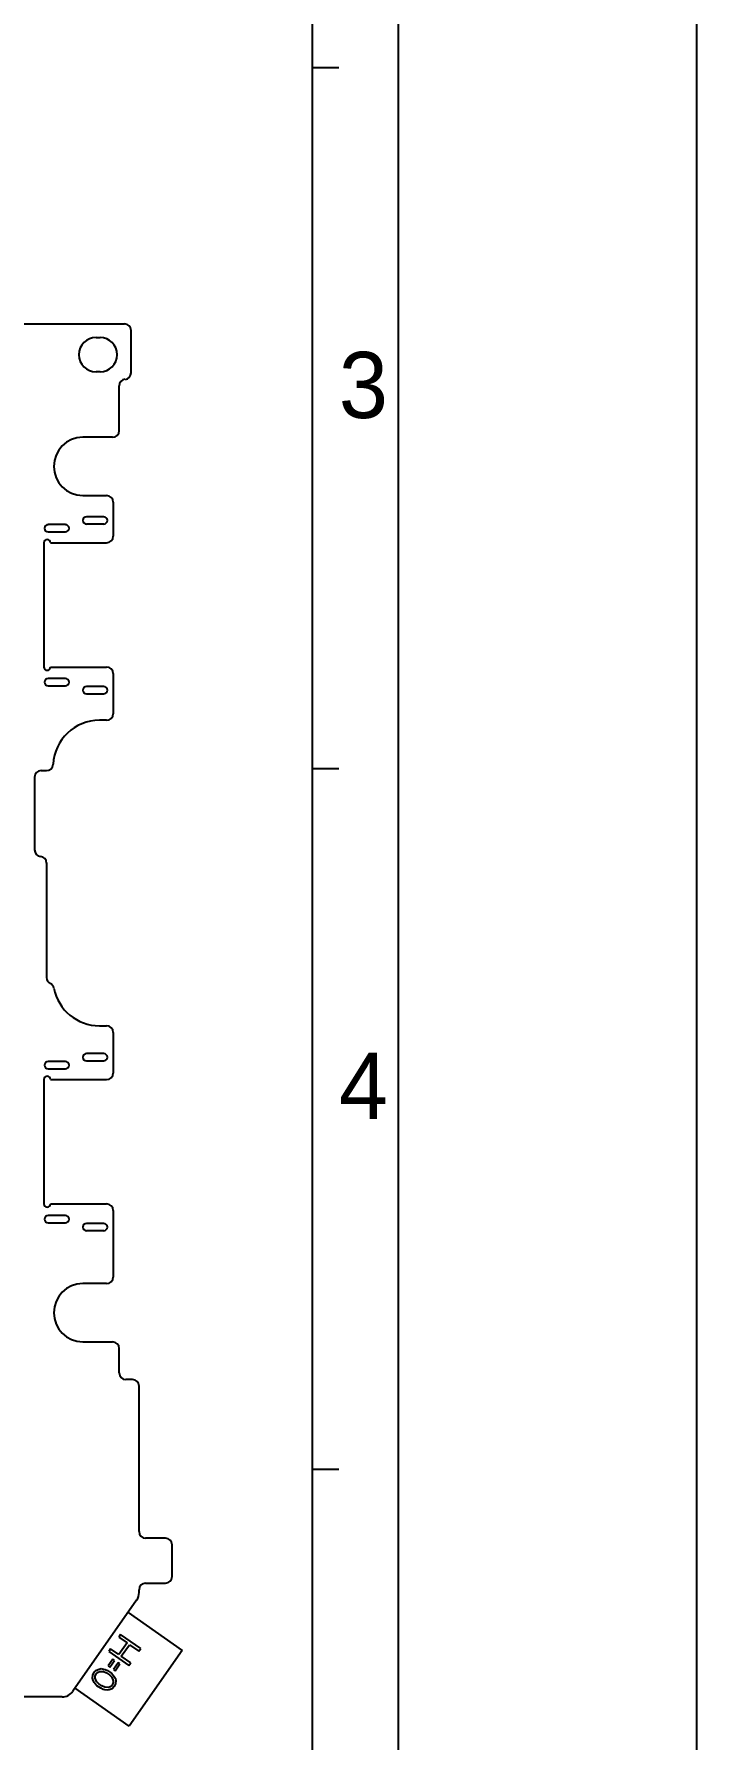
# Model space of a CAD drawing. Header units: millimetres. Extents: x 0 to 594, y 0 to 420.
# Drawn here: x 543.9 to 594, y 166.9 to 295.8 of the extents above; entities that cross this region are included whole.
import ezdxf

# ---------------------------------------------------------------- set-up
doc = ezdxf.new("R2010")
doc.units = ezdxf.units.MM
doc.header["$LTSCALE"] = 32.67
doc.layers.get('0').update_dxf_attribs({"linetype": 'CONTINUOUS'})
doc.styles.add('TEXTSTYLE_2', font='txt')

msp = doc.modelspace()

# ---------------------------------------------------------------- linework, layer by layer
at = {"color": 4, "linetype": 'CONTINUOUS'}
for p, q in [((594, 0), (594, 420)), ((571.42, 405.31), (571.42, 20.31)), ((564.92, 28.31), (564.92, 397.31)), ((564.92, 293.31), (566.92, 293.31)), ((564.92, 240.31), (566.92, 240.31)), ((564.92, 187.31), (566.92, 187.31)), ((550.9, 174.19), (550.27, 173.3)), ((550.41, 174.81), (550.28, 174.62)), ((550.28, 174.62), (550.9, 174.19)), ((551.94, 173.75), (550.41, 174.81)), ((549.83, 172.95), (549.48, 172.44)), ((549.66, 173.73), (549.52, 173.54)), ((549.52, 173.54), (551.05, 172.48)), ((549.61, 172.35), (549.96, 172.86)), ((550.27, 173.3), (549.66, 173.73)), ((549.96, 172.86), (549.83, 172.95)), ((550.47, 173.17), (551.09, 174.05)), ((551.18, 172.67), (550.47, 173.17)), ((551.09, 174.05), (551.8, 173.56)), ((551.8, 173.56), (551.94, 173.75)), ((548.3, 171.52), (548.31, 171.74)), ((548.31, 171.74), (548.41, 171.96)), ((548.41, 171.96), (548.58, 172.12)), ((548.49, 171.52), (548.5, 171.66)), ((548.5, 171.66), (548.57, 171.84)), ((548.57, 171.84), (548.72, 171.98)), ((548.58, 172.12), (548.79, 172.21)), ((548.72, 171.98), (548.85, 172.03)), ((548.79, 172.21), (548.95, 172.24)), ((548.85, 172.03), (549.13, 172.02)), ((548.95, 172.24), (549.12, 172.21)), ((549.12, 172.21), (549.24, 172.18)), ((549.13, 172.02), (549.35, 171.91)), ((549.24, 172.18), (549.43, 172.1)), ((549.35, 171.91), (549.58, 171.76)), ((549.43, 172.1), (549.72, 171.89)), ((549.48, 172.44), (549.61, 172.35)), ((549.58, 171.76), (549.75, 171.59)), ((549.72, 171.89), (549.86, 171.75)), ((549.75, 171.59), (549.85, 171.32)), ((549.86, 171.75), (549.94, 171.65)), ((550.22, 172.68), (549.87, 172.17)), ((549.87, 172.17), (550, 172.08)), ((549.94, 171.65), (550.02, 171.49)), ((550, 172.08), (550.35, 172.59)), ((550.35, 172.59), (550.22, 172.68)), ((551.05, 172.48), (551.18, 172.67)), ((548.33, 171.35), (548.3, 171.52)), ((548.41, 171.2), (548.33, 171.35)), ((548.49, 171.1), (548.41, 171.2)), ((548.6, 171.26), (548.49, 171.52)), ((548.63, 170.95), (548.49, 171.1)), ((548.77, 171.09), (548.6, 171.26)), ((548.92, 170.75), (548.63, 170.95)), ((549, 170.93), (548.77, 171.09)), ((549.1, 170.67), (548.92, 170.75)), ((549.22, 170.83), (549, 170.93)), ((549.22, 170.63), (549.1, 170.67)), ((549.5, 170.82), (549.22, 170.83)), ((549.4, 170.6), (549.22, 170.63)), ((549.56, 170.63), (549.4, 170.6)), ((549.63, 170.87), (549.5, 170.82)), ((549.77, 170.72), (549.56, 170.63)), ((549.77, 171), (549.63, 170.87)), ((549.85, 171.18), (549.77, 171)), ((549.94, 170.89), (549.77, 170.72)), ((549.85, 171.32), (549.85, 171.18)), ((550.04, 171.1), (549.94, 170.89)), ((550.02, 171.49), (550.05, 171.33)), ((550.05, 171.33), (550.04, 171.1))]:
    msp.add_line(p, q, dxfattribs=at)
at = {"color": 7, "linetype": 'CONTINUOUS'}
for p, q in [((526.91, 273.93), (550.71, 273.93)), ((548.56, 272.9), (548.86, 272.9)), ((551.21, 270.23), (551.21, 273.43)), ((548.86, 270.3), (548.56, 270.3)), ((550.31, 265.85), (550.31, 269.24)), ((549.81, 265.35), (547.56, 265.35)), ((547.56, 260.95), (549.36, 260.95)), ((549.14, 259.35), (547.84, 259.35)), ((549.86, 260.45), (549.86, 257.88)), ((546.24, 258.75), (544.94, 258.75)), ((544.94, 258.2), (546.24, 258.2)), ((547.84, 258.8), (549.14, 258.8)), ((544.61, 257.38), (544.61, 247.98)), ((545.11, 257.38), (549.36, 257.38)), ((545.11, 247.98), (549.36, 247.98)), ((546.24, 247.11), (544.94, 247.11)), ((544.94, 246.56), (546.24, 246.56)), ((549.14, 246.51), (547.84, 246.51)), ((549.86, 247.48), (549.86, 244.45)), ((547.84, 245.96), (549.14, 245.96)), ((549.36, 243.95), (548.81, 243.95)), ((544.41, 240.15), (544.81, 240.15)), ((543.91, 239.65), (543.91, 234.14)), ((544.81, 233.17), (544.81, 224.5)), ((548.81, 220.85), (549.36, 220.85)), ((549.86, 220.35), (549.86, 217.28)), ((546.24, 218.15), (544.94, 218.15)), ((549.14, 218.75), (547.84, 218.75)), ((547.84, 218.2), (549.14, 218.2)), ((544.61, 216.78), (544.61, 207.38)), ((544.94, 217.6), (546.24, 217.6)), ((545.11, 216.78), (549.36, 216.78)), ((546.24, 206.51), (544.94, 206.51)), ((545.11, 207.38), (549.36, 207.38)), ((549.86, 206.88), (549.86, 201.85)), ((544.94, 205.96), (546.24, 205.96)), ((549.14, 205.91), (547.84, 205.91)), ((547.84, 205.36), (549.14, 205.36)), ((549.36, 201.35), (547.56, 201.35)), ((547.56, 196.95), (549.81, 196.95)), ((550.31, 194.6), (550.31, 196.45)), ((551.31, 194.1), (550.81, 194.1)), ((551.81, 182.6), (551.81, 193.6)), ((553.81, 182.1), (552.31, 182.1)), ((554.31, 179.2), (554.31, 181.6)), ((551.81, 177.99), (551.81, 178.2)), ((552.31, 178.7), (553.81, 178.7)), ((551.63, 177.41), (546.81, 170.53)), ((545.99, 170.1), (514.66, 170.1))]:
    msp.add_line(p, q, dxfattribs=at)
at = {"color": 40, "linetype": 'CONTINUOUS'}
for p, q in [((550.98, 176.49), (555.08, 173.62)), ((555.08, 173.62), (551.06, 167.89)), ((551.06, 167.89), (546.97, 170.76))]:
    msp.add_line(p, q, dxfattribs=at)
at = {"color": 7, "linetype": 'CONTINUOUS'}
for centre, radius, start, end in [((550.71, 273.43), 0.5, 0, 90), ((548.56, 271.6), 1.3, 90, 270), ((548.86, 271.6), 1.3, 270, 90), ((550.81, 269.24), 0.5, 95.7392, 180), ((550.71, 270.23), 0.5, 275.7392, 360), ((549.81, 265.85), 0.5, 270, 360), ((547.56, 263.15), 2.2, 90, 270), ((549.36, 260.45), 0.5, 0, 90), ((547.84, 259.07), 0.275, 90, 270), ((549.14, 259.07), 0.275, 270, 90), ((544.94, 258.47), 0.275, 90, 270), ((546.24, 258.47), 0.275, 270, 90), ((544.86, 257.38), 0.25, 0, 180), ((549.36, 257.88), 0.5, 270, 360), ((544.86, 247.98), 0.25, 180, 360), ((549.36, 247.48), 0.5, 0, 90), ((544.94, 246.83), 0.275, 90, 270), ((546.24, 246.83), 0.275, 270, 90), ((547.84, 246.23), 0.275, 90, 270), ((549.14, 246.23), 0.275, 270, 90), ((548.81, 240.45), 3.5, 90, 177.134), ((549.36, 244.45), 0.5, 270, 360), ((544.41, 239.65), 0.5, 90, 180), ((544.81, 240.65), 0.5, 270, 357.134), ((544.41, 234.15), 0.5, 180, 264.2608), ((544.31, 233.16), 0.5, 0, 84.2608), ((545.31, 224.5), 0.5, 180, 244.6359), ((544.88, 223.6), 0.5, 10.8595, 64.6359), ((548.81, 224.35), 3.5, 190.8595, 270), ((549.36, 220.35), 0.5, 0, 90), ((544.94, 217.87), 0.275, 90, 270), ((546.24, 217.87), 0.275, 270, 90), ((547.84, 218.47), 0.275, 90, 270), ((549.14, 218.47), 0.275, 270, 90), ((544.86, 216.78), 0.25, 0, 180), ((549.36, 217.28), 0.5, 270, 360), ((544.86, 207.38), 0.25, 180, 360), ((544.94, 206.23), 0.275, 90, 270), ((546.24, 206.23), 0.275, 270, 90), ((549.36, 206.88), 0.5, 0, 90), ((547.84, 205.63), 0.275, 90, 270), ((549.14, 205.63), 0.275, 270, 90), ((547.56, 199.15), 2.2, 90, 270), ((549.36, 201.85), 0.5, 270, 360), ((549.81, 196.45), 0.5, 0, 90), ((550.81, 194.6), 0.5, 180, 270), ((551.31, 193.6), 0.5, 0, 90), ((552.31, 182.6), 0.5, 180, 270), ((553.81, 181.6), 0.5, 0, 90), ((552.31, 178.2), 0.5, 90, 180), ((553.81, 179.2), 0.5, 270, 360), ((550.81, 177.99), 1, 325, 360), ((545.99, 171.1), 1, 270, 325)]:
    msp.add_arc(centre, radius, start, end, dxfattribs=at)

# ---------------------------------------------------------------- texts
at = {"color": 2, "linetype": 'CONTINUOUS', "char_height": 5, "width": 5, "attachment_point": 1, "line_spacing_factor": 0.9, "style": 'TEXTSTYLE_2'}
for s, insert in [('3', (566.92, 271.81)), ('4', (566.92, 218.81))]:
    msp.add_mtext(s, dxfattribs=dict(at, insert=insert))

doc.saveas('drawing.dxf')
